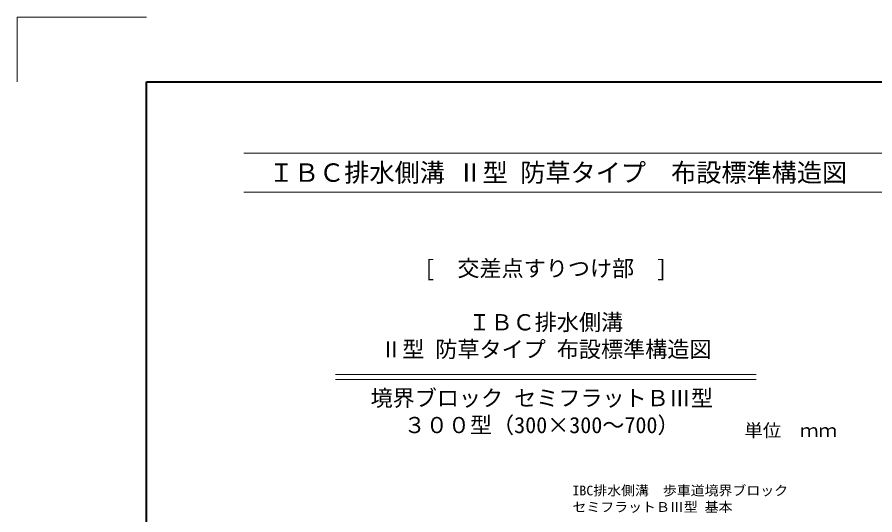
# Model space of a CAD drawing. Units: millimetres at full size; details may follow other scales. Extents: x 164402 to 209100, y 872507 to 885397.
# Drawn here: x 171976 to 174626, y 876910 to 878447 of the extents above; entities that cross this region are included whole.
import ezdxf
from ezdxf.enums import TextEntityAlignment as Align

# ---------------------------------------------------------------- set-up
doc = ezdxf.new("R2010")
doc.units = ezdxf.units.MM
doc.header["$LTSCALE"] = 40
for name, color, linetype, lineweight in [('0_2', 7, 'Continuous', 13), ('Defpoints_3', 8, 'Continuous', 0), ('図枠', 7, 'Continuous', 5), ('寸法線', 7, 'Continuous', 13)]:
    doc.layers.add(name, color=color, linetype=linetype, lineweight=lineweight)
doc.layers.add('文字', color=7, linetype='Continuous')
doc.styles.add('ＭＳ ゴシック', font='')
doc.styles.add('ＭＳ 明朝', font='')
doc.styles.get('ＭＳ ゴシック').set_extended_font_data('MS Gothic')
doc.styles.get('ＭＳ 明朝').set_extended_font_data('MS Mincho')

msp = doc.modelspace()

# ---------------------------------------------------------------- linework, layer by layer
at = {"layer": '0_2', "lineweight": 20}
for p, q in [((172959.5, 877343.55), (174259.5, 877343.55)), ((172959.5, 877328.55), (174259.5, 877328.55))]:
    msp.add_line(p, q, dxfattribs=at)
at = {"layer": 'Defpoints_3', "color": 7, "lineweight": 13}
for p, q in [((171976.24, 878447.22), (172376.24, 878447.22)), ((171976.24, 878247.22), (171976.24, 878447.22))]:
    msp.add_line(p, q, dxfattribs=at)
at = {"layer": '図枠', "lineweight": 40}
for p, q in [((172376.24, 872707.22), (172376.24, 878247.22)), ((172376.24, 878247.22), (180176.24, 878247.22))]:
    msp.add_line(p, q, dxfattribs=at)
at = {"layer": '図枠', "lineweight": 13}
for p, q in [((172676.24, 878027.22), (179876.24, 878027.22)), ((172676.24, 877907.22), (179876.24, 877907.22))]:
    msp.add_line(p, q, dxfattribs=at)

# ---------------------------------------------------------------- texts
at = {"layer": '図枠', "style": 'ＭＳ ゴシック'}
msp.add_text('\u3000ＩＢＣ排水側溝 Ⅱ型 防草タイプ\u3000布設標準構造図', height=56.96, dxfattribs=at).set_placement((172676.24, 877967.22), align=Align.MIDDLE_LEFT)
at = {"layer": '寸法線', "style": 'ＭＳ 明朝', "width": 1.05}
for s, p in [('IBC排水側溝\u3000歩車道境界ブロック', (173691.96, 876961.39)), ('セミフラットＢⅢ型 基本', (173691.96, 876910.54))]:
    msp.add_text(s, height=30.02, dxfattribs=at).set_placement(p, align=Align.BOTTOM_LEFT)
at = {"layer": '文字', "style": 'ＭＳ 明朝'}
for s, p in [('[\u3000交差点すりつけ部\u3000]', (173234.2, 877696.68)), ('ＩＢＣ排水側溝', (173370.7, 877530.01)), ('Ⅱ型 防草タイプ 布設標準構造図', (173097.7, 877446.68)), ('境界ブロック セミフラットＢⅢ型', (173068.2, 877295.97)), ('３００型（300×300～700）', (173170.57, 877212.64))]:
    msp.add_text(s, height=50.04, dxfattribs=at).set_placement(p, align=Align.TOP_LEFT)
at = {"layer": '文字', "style": 'ＭＳ 明朝', "width": 1.05}
msp.add_text('単位\u3000ｍｍ', height=40.03, dxfattribs=at).set_placement((174509.5, 877139.02), align=Align.BOTTOM_RIGHT)

doc.saveas('drawing.dxf')
